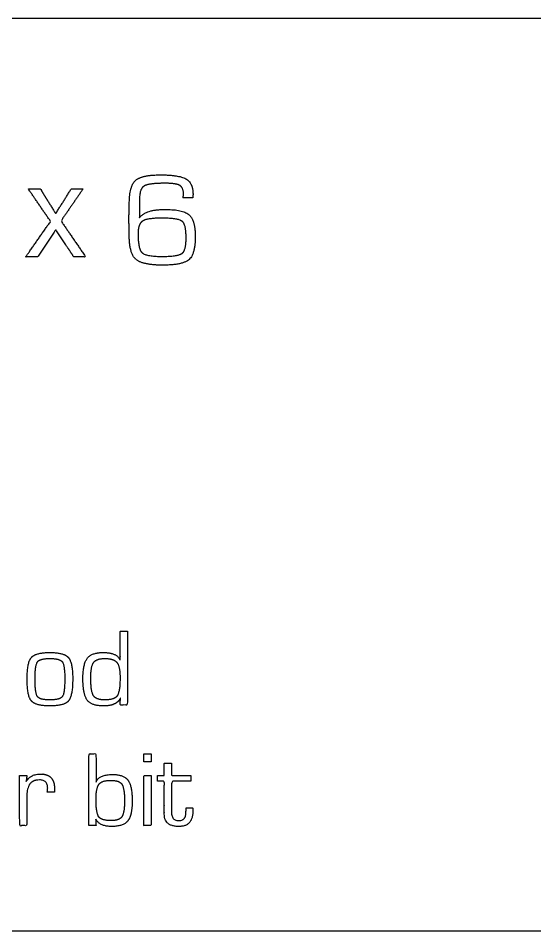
# Model space of a CAD drawing. Header units: millimetres. Extents: x -2385 to 1268, y -2691 to 4654.
# Drawn here: x -1322 to -534, y 1532 to 2927 of the extents above; entities that cross this region are included whole.
import ezdxf

# ---------------------------------------------------------------- set-up
doc = ezdxf.new("R2010")
doc.units = ezdxf.units.MM
doc.header["$MEASUREMENT"] = 0
doc.layers.add('DEFAULT', color=7, linetype='Continuous')
doc.layers.add('LAYER 01', color=1, linetype='Continuous')

msp = doc.modelspace()

# ---------------------------------------------------------------- linework, layer by layer
at = {"layer": 'DEFAULT'}
msp.add_open_spline([(-2059.3, 2926.6, 5.2), (-884.3, 2926.6, 5.2), (290.7, 2926.6, 5.2)], degree=2, dxfattribs=at)
at = {"layer": 'LAYER 01'}
msp.add_lwpolyline([(-2335.8, 1532.4), (1267.8, 1532.4), (1267.8, 4654.2), (-2335.8, 4654.2), (-2335.8, 1532.4)], dxfattribs=at)
for points, knots in [([(-1056.1, 2652.4), (-1055.9, 2654.7), (-1055.6, 2657), (-1055.6, 2674.6), (-1066, 2681), (-1076.4, 2687.3), (-1105.5, 2687.3), (-1134.3, 2687.3), (-1143.6, 2678.7), (-1152.9, 2670), (-1152.9, 2643.4), (-1153.2, 2632.5), (-1153.5, 2621.7), (-1153.3, 2609.4), (-1153.1, 2597.2), (-1153.1, 2567.8), (-1143.2, 2558.6), (-1133.4, 2549.4), (-1102.1, 2549.4), (-1071.5, 2549.4), (-1061.8, 2557.8), (-1052.2, 2566.3), (-1052.2, 2593.1), (-1052.2, 2617.8), (-1061.4, 2626.1), (-1070.7, 2634.5), (-1098, 2634.5), (-1128.4, 2634.5), (-1137, 2622.1), (-1137.2, 2622.1), (-1137.3, 2622.1), (-1137.3, 2636), (-1137.3, 2649.8), (-1137.3, 2665.9), (-1130.5, 2670.2), (-1123.7, 2674.5), (-1098, 2674.5), (-1081, 2674.5), (-1075.6, 2671.1), (-1070.1, 2667.7), (-1070.1, 2657.1), (-1070.1, 2656), (-1071, 2652.4), (-1063.5, 2652.4), (-1056.1, 2652.4)], [-22, -22, -22, -21, -21, -20, -20, -19, -19, -18, -18, -17, -17, -16, -16, -15, -15, -14, -14, -13, -13, -12, -12, -11, -11, -10, -10, -9, -9, -8, -8, -7, -7, -6, -6, -5, -5, -4, -4, -3, -3, -2, -2, -1, -1, 0, 0, 0]), ([(-1223.4, 2666, 5.2), (-1232.5, 2666, 5.2), (-1241.6, 2666, 5.2), (-1253.4, 2647, 5.2), (-1265.2, 2628, 5.2), (-1277, 2647, 5.2), (-1288.8, 2666, 5.2), (-1298, 2666, 5.2), (-1307.1, 2666, 5.2), (-1290.2, 2641.2, 5.2), (-1273.2, 2616.3, 5.2), (-1292.1, 2589.1, 5.2), (-1311, 2561.9, 5.2), (-1301.9, 2561.9, 5.2), (-1292.8, 2561.9, 5.2), (-1279, 2582.9, 5.2), (-1265.2, 2603.9, 5.2), (-1251.4, 2582.9, 5.2), (-1237.6, 2561.9, 5.2), (-1228.5, 2561.9, 5.2), (-1219.4, 2561.9, 5.2), (-1238.3, 2589.5, 5.2), (-1257.2, 2617, 5.2), (-1240.3, 2641.5, 5.2), (-1223.4, 2666, 5.2)], [-12, -12, -12, -11, -11, -10, -10, -9, -9, -8, -8, -7, -7, -6, -6, -5, -5, -4, -4, -3, -3, -2, -2, -1, -1, 0, 0, 0]), ([(-1102.9, 2621.7), (-1125.4, 2621.7), (-1132.2, 2617.2), (-1139, 2612.7), (-1139, 2597.9), (-1139, 2573.8), (-1133, 2568), (-1127.1, 2562.2), (-1102.4, 2562.2), (-1078.5, 2562.2), (-1072.6, 2566.9), (-1066.7, 2571.6), (-1066.7, 2591.1), (-1066.7, 2611.9), (-1072.5, 2616.8), (-1078.3, 2621.7), (-1102.9, 2621.7)], [0, 0, 0, 1, 1, 2, 2, 3, 3, 4, 4, 5, 5, 6, 6, 7, 7, 8, 8, 8]), ([(-1155.6, 1990.1, 5.2), (-1161.3, 1990.1, 5.2), (-1167, 1990.1, 5.2), (-1167, 1968.2, 5.2), (-1167, 1946.3, 5.2), (-1167.1, 1946.2, 5.2), (-1167.2, 1946.1, 5.2), (-1171.4, 1957.5, 5.2), (-1193, 1957.5, 5.2), (-1210.3, 1957.5, 5.2), (-1217, 1948.8, 5.2), (-1223.7, 1940.1, 5.2), (-1223.7, 1917.8, 5.2), (-1223.7, 1893.6, 5.2), (-1217.1, 1884.7, 5.2), (-1210.4, 1875.9, 5.2), (-1192.2, 1875.9, 5.2), (-1172.2, 1875.9, 5.2), (-1166.7, 1887.6, 5.2), (-1166.6, 1887.5, 5.2), (-1166.4, 1887.5, 5.2), (-1166.7, 1882.4, 5.2), (-1167, 1877.3, 5.2), (-1161.3, 1877.3, 5.2), (-1155.6, 1877.3, 5.2), (-1155.6, 1933.7, 5.2), (-1155.6, 1990.1, 5.2)], [-13, -13, -13, -12, -12, -11, -11, -10, -10, -9, -9, -8, -8, -7, -7, -6, -6, -5, -5, -4, -4, -3, -3, -2, -2, -1, -1, 0, 0, 0]), ([(-1274.2, 1957.5, 5.2), (-1295.9, 1957.5, 5.2), (-1302.4, 1949.8, 5.2), (-1308.9, 1942.2, 5.2), (-1308.9, 1916.7, 5.2), (-1308.9, 1891.1, 5.2), (-1302.4, 1883.5, 5.2), (-1295.9, 1875.9, 5.2), (-1274.2, 1875.9, 5.2), (-1252.3, 1875.9, 5.2), (-1245.8, 1883.5, 5.2), (-1239.3, 1891.1, 5.2), (-1239.3, 1916.7, 5.2), (-1239.3, 1942.2, 5.2), (-1245.8, 1949.8, 5.2), (-1252.3, 1957.5, 5.2), (-1274.2, 1957.5, 5.2)], [-8, -8, -8, -7, -7, -6, -6, -5, -5, -4, -4, -3, -3, -2, -2, -1, -1, 0, 0, 0]), ([(-1274.2, 1948.3, 5.2), (-1289.5, 1948.3, 5.2), (-1293.1, 1943.2, 5.2), (-1296.8, 1938.1, 5.2), (-1296.8, 1916.7, 5.2), (-1296.8, 1895.3, 5.2), (-1293.1, 1890.2, 5.2), (-1289.5, 1885.1, 5.2), (-1274.2, 1885.1, 5.2), (-1258.7, 1885.1, 5.2), (-1255.1, 1890.2, 5.2), (-1251.4, 1895.3, 5.2), (-1251.4, 1916.7, 5.2), (-1251.4, 1938.1, 5.2), (-1255.1, 1943.2, 5.2), (-1258.7, 1948.3, 5.2), (-1274.2, 1948.3, 5.2)], [0, 0, 0, 1, 1, 2, 2, 3, 3, 4, 4, 5, 5, 6, 6, 7, 7, 8, 8, 8]), ([(-1190.3, 1948.3, 5.2), (-1203.2, 1948.3, 5.2), (-1207.4, 1942.2, 5.2), (-1211.7, 1936.2, 5.2), (-1211.7, 1917.9, 5.2), (-1211.7, 1897.8, 5.2), (-1207.5, 1891.4, 5.2), (-1203.3, 1885.1, 5.2), (-1190, 1885.1, 5.2), (-1175.6, 1885.1, 5.2), (-1171.3, 1891.4, 5.2), (-1167, 1897.8, 5.2), (-1167, 1919, 5.2), (-1167, 1936.2, 5.2), (-1171.7, 1942.2, 5.2), (-1176.5, 1948.3, 5.2), (-1190.3, 1948.3, 5.2)], [0, 0, 0, 1, 1, 2, 2, 3, 3, 4, 4, 5, 5, 6, 6, 7, 7, 8, 8, 8]), ([(-1214.7, 1693.1, 5.2), (-1209.2, 1693.1, 5.2), (-1203.7, 1693.1, 5.2), (-1203.9, 1697.9, 5.2), (-1204.2, 1702.6, 5.2), (-1204.1, 1702.6, 5.2), (-1203.9, 1702.7, 5.2), (-1197.9, 1691.7, 5.2), (-1179.8, 1691.7, 5.2), (-1162, 1691.7, 5.2), (-1155.2, 1700.2, 5.2), (-1148.5, 1708.6, 5.2), (-1148.5, 1730.5, 5.2), (-1148.5, 1753.5, 5.2), (-1154.9, 1762.3, 5.2), (-1161.3, 1771.1, 5.2), (-1178.2, 1771.1, 5.2), (-1199.6, 1771.1, 5.2), (-1203.4, 1759.7, 5.2), (-1203.5, 1759.8, 5.2), (-1203.7, 1760, 5.2), (-1203.7, 1781.4, 5.2), (-1203.7, 1802.8, 5.2), (-1209.2, 1802.8, 5.2), (-1214.7, 1802.8, 5.2), (-1214.7, 1748, 5.2), (-1214.7, 1693.1, 5.2)], [-13, -13, -13, -12, -12, -11, -11, -10, -10, -9, -9, -8, -8, -7, -7, -6, -6, -5, -5, -4, -4, -3, -3, -2, -2, -1, -1, 0, 0, 0]), ([(-1119.5, 1802.8, 5.2), (-1125, 1802.8, 5.2), (-1130.5, 1802.8, 5.2), (-1130.5, 1796.6, 5.2), (-1130.5, 1790.4, 5.2), (-1125, 1790.4, 5.2), (-1119.5, 1790.4, 5.2), (-1119.5, 1796.6, 5.2), (-1119.5, 1802.8, 5.2)], [-4, -4, -4, -3, -3, -2, -2, -1, -1, 0, 0, 0]), ([(-1058.8, 1769.7, 5.2), (-1073.6, 1769.7, 5.2), (-1088.4, 1769.7, 5.2), (-1088.4, 1779, 5.2), (-1088.4, 1788.4, 5.2), (-1093.9, 1788.4, 5.2), (-1099.5, 1788.4, 5.2), (-1099.5, 1779, 5.2), (-1099.5, 1769.7, 5.2), (-1104.6, 1769.7, 5.2), (-1109.8, 1769.7, 5.2), (-1109.8, 1765.2, 5.2), (-1109.8, 1760.8, 5.2), (-1104.6, 1760.8, 5.2), (-1099.5, 1760.8, 5.2), (-1099.5, 1737.1, 5.2), (-1099.5, 1713.4, 5.2), (-1099.5, 1712, 5.2), (-1099.5, 1710.7, 5.2), (-1099.5, 1691.7, 5.2), (-1077.4, 1691.7, 5.2), (-1056, 1691.7, 5.2), (-1056, 1714.3, 5.2), (-1055.9, 1717.2, 5.2), (-1055.9, 1720, 5.2), (-1061.1, 1720, 5.2), (-1066.3, 1720, 5.2), (-1066.3, 1717.9, 5.2), (-1066.3, 1715.8, 5.2), (-1066.5, 1714, 5.2), (-1066.6, 1712.1, 5.2), (-1066.6, 1700.7, 5.2), (-1077.5, 1700.7, 5.2), (-1088.4, 1700.7, 5.2), (-1088.4, 1713.4, 5.2), (-1088.4, 1737.1, 5.2), (-1088.4, 1760.8, 5.2), (-1073.6, 1760.8, 5.2), (-1058.8, 1760.8, 5.2), (-1058.8, 1765.2, 5.2), (-1058.8, 1769.7, 5.2)], [-20, -20, -20, -19, -19, -18, -18, -17, -17, -16, -16, -15, -15, -14, -14, -13, -13, -12, -12, -11, -11, -10, -10, -9, -9, -8, -8, -7, -7, -6, -6, -5, -5, -4, -4, -3, -3, -2, -2, -1, -1, 0, 0, 0]), ([(-1320.3, 1769.7, 5.2), (-1320.3, 1731.4, 5.2), (-1320.3, 1693.1, 5.2), (-1314.8, 1693.1, 5.2), (-1309.2, 1693.1, 5.2), (-1309.2, 1716, 5.2), (-1309.2, 1738.8, 5.2), (-1309.2, 1762.8, 5.2), (-1290.4, 1762.8, 5.2), (-1277.5, 1762.8, 5.2), (-1277.5, 1750.5, 5.2), (-1277.5, 1749.4, 5.2), (-1277.8, 1746.2, 5.2), (-1278, 1745.2, 5.2), (-1278.1, 1744.2, 5.2), (-1272.6, 1744.2, 5.2), (-1267.1, 1744.2, 5.2), (-1267.1, 1746.9, 5.2), (-1267.1, 1749.6, 5.2), (-1267.1, 1771.8, 5.2), (-1288.2, 1771.8, 5.2), (-1303.5, 1771.8, 5.2), (-1310.1, 1760.6, 5.2), (-1310.2, 1760.7, 5.2), (-1310.3, 1760.8, 5.2), (-1309.8, 1765.3, 5.2), (-1309.2, 1769.7, 5.2), (-1314.8, 1769.7, 5.2), (-1320.3, 1769.7, 5.2)], [-14, -14, -14, -13, -13, -12, -12, -11, -11, -10, -10, -9, -9, -8, -8, -7, -7, -6, -6, -5, -5, -4, -4, -3, -3, -2, -2, -1, -1, 0, 0, 0]), ([(-1181.2, 1762.1, 5.2), (-1194.6, 1762.1, 5.2), (-1199.1, 1756.4, 5.2), (-1203.7, 1750.6, 5.2), (-1203.7, 1733.5, 5.2), (-1203.7, 1712.3, 5.2), (-1199.6, 1706.5, 5.2), (-1195.5, 1700.7, 5.2), (-1180.7, 1700.7, 5.2), (-1168.2, 1700.7, 5.2), (-1164.2, 1706.6, 5.2), (-1160.2, 1712.6, 5.2), (-1160.2, 1730.9, 5.2), (-1160.2, 1750.3, 5.2), (-1164.2, 1756.2, 5.2), (-1168.1, 1762.1, 5.2), (-1181.2, 1762.1, 5.2)], [0, 0, 0, 1, 1, 2, 2, 3, 3, 4, 4, 5, 5, 6, 6, 7, 7, 8, 8, 8]), ([(-1119.5, 1769.7, 5.2), (-1125, 1769.7, 5.2), (-1130.5, 1769.7, 5.2), (-1130.5, 1731.4, 5.2), (-1130.5, 1693.1, 5.2), (-1125, 1693.1, 5.2), (-1119.5, 1693.1, 5.2), (-1119.5, 1731.4, 5.2), (-1119.5, 1769.7, 5.2)], [-4, -4, -4, -3, -3, -2, -2, -1, -1, 0, 0, 0])]:
    msp.add_open_spline(points, degree=2, knots=knots, dxfattribs=at)

doc.saveas('drawing.dxf')
